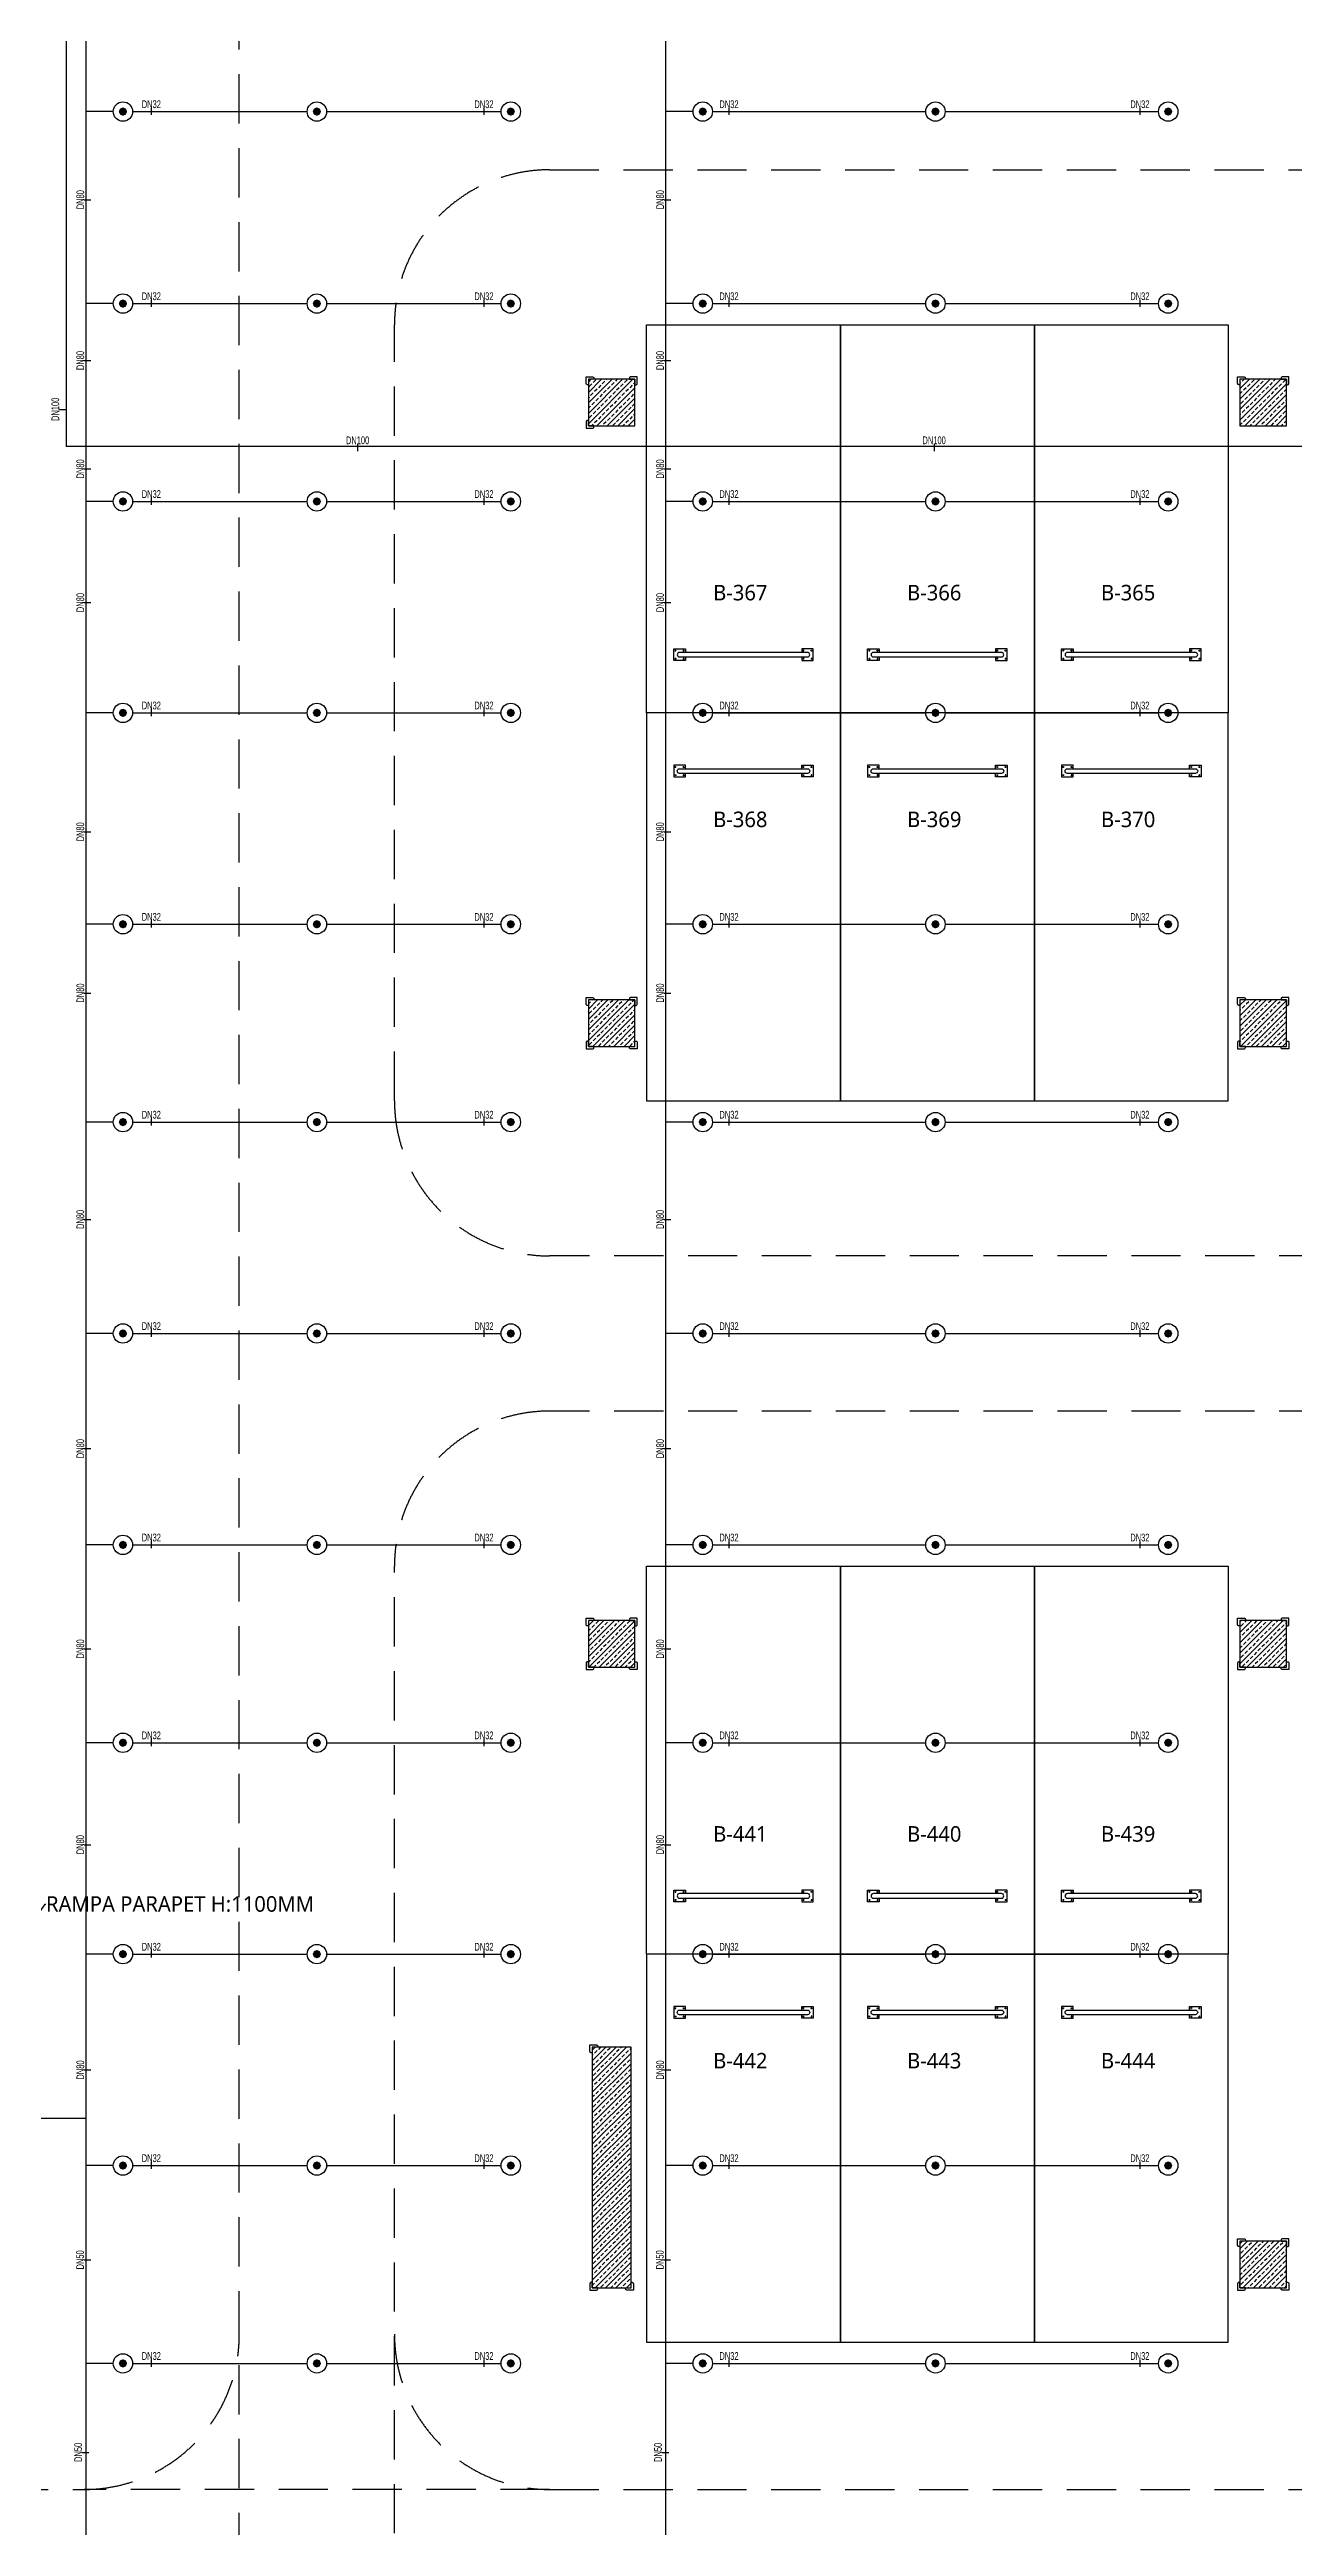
# Model space of a CAD drawing. Header units: millimetres. Extents: x -379292 to 1221486, y 92049 to 447512.
# Drawn here: x 294081 to 310118, y 173242 to 205169 of the extents above; entities that cross this region are included whole.
import ezdxf
from ezdxf import colors
from ezdxf.entities.mleader import LeaderData, LeaderLine
from ezdxf.enums import TextEntityAlignment as Align
from ezdxf.math import Vec2, Vec3

# ---------------------------------------------------------------- set-up
doc = ezdxf.new("R2010")
doc.units = ezdxf.units.MM
doc.linetypes.add('HIDDEN', pattern=[9.525, 6.35, -3.175])
for name, color, linetype in [('-M-YNGN-BORUID', 7, 'Continuous'), ('-M-YNGN-BORUUZUN', 7, 'Continuous'), ('-M-YNGN-BORUYUK', 7, 'Continuous'), ('-M-YNGN-SPR-YUK', 7, 'Continuous'), ('-M-YNGN-ZON3-CAP-', 7, 'Continuous'), ('-M-YNGN-ZON3-SPR-', 7, 'Continuous'), ('05_HATCH CONCRETE', 141, 'Continuous'), ('05_SYMBOL', 2, 'Continuous'), ('05_TEXT 5', 7, 'Continuous'), ('202-A-Y-MahalAd', 141, 'Continuous')]:
    doc.layers.add(name, color=color, linetype=linetype)
doc.layers.add('-M-YNGN-SPR-CAPCIZGI', color=188, linetype='Continuous', plot=False)
doc.layers.add('-M-YNGN-ZON3', color=6, linetype='SP', lineweight=30)
doc.styles.add('CIZGI', font='tahoma.ttf', dxfattribs={"width": 0.8, "oblique": 20})
doc.styles.add('HCAD', font='HCAD.SHX', dxfattribs={"width": 0.8, "height": 0.2})
doc.styles.add('PIPESIZE', font='hcad.shx', dxfattribs={"width": 0.8})
doc.styles.add('SPR-NOT', font='romans.shx')
doc.styles.get("Standard").update_dxf_attribs({"font": 'segoeuil.ttf'})
doc.linetypes.add('SP', pattern='A,2,-0.1,["SP",CIZGI,S=0.14,R=0.2,X=0,Y=-0.07],-0.255', length=2.355)
pattern_1 = [(225, (905000, -3e-07), (67.351921, -67.351921), []), (225, (904932.65, -3e-07), (67.351921, -67.351921), [47.625, -23.8125])]

# ---------------------------------------------------------------- blocks, each defined once
blk = doc.blocks.new('202_Vida')
at = {"color": 0, "linetype": 'ByBlock', "ltscale": 0.2}
for points in [[(1, 0), (-1, 0)], [(0, 1), (0, -1)]]:
    blk.add_lwpolyline(points, dxfattribs=at)
at = {"color": 0, "linetype": 'ByBlock'}
for radius in [0.42, 0.23, 0.155]:
    blk.add_circle((0, 0), radius, dxfattribs=at)
blk = doc.blocks.new('202_Stoper')
at = {"color": 0, "linetype": 'ByBlock'}
for points in [[(-750, -30), (-750, -75), (-900, -75), (-900, 75), (-750, 75), (-750, 30)], [(750, -30), (750, -75), (900, -75), (900, 75), (750, 75), (750, 30)]]:
    blk.add_lwpolyline(points, dxfattribs=at)
blk.add_lwpolyline([(825, -30, 1), (825, 30), (-825, 30, 1), (-825, -30)], format="xyb", close=True, dxfattribs=at)
at = {"color": 0, "linetype": 'ByBlock', "yscale": 10, "zscale": 10, "rotation": 180}
for p, xscale in [((-877, 53), -10), ((-772, 53), 10), ((772, 53), -10), ((877, 53), 10)]:
    blk.add_blockref('202_Vida', p, dxfattribs=dict(at, xscale=xscale))
at = {"color": 0, "linetype": 'ByBlock', "yscale": 10, "zscale": 10}
for p, xscale in [((-877, -52), 10), ((-772, -52), -10), ((772, -52), 10), ((877, -52), -10)]:
    blk.add_blockref('202_Vida', p, dxfattribs=dict(at, xscale=xscale))
blk = doc.blocks.new('202_Mahalblok')
at = {"color": 0, "linetype": 'ByBlock', "flags": 128}
blk.add_lwpolyline([(0, 0), (0, 5000), (2500, 5000), (2500, 0)], close=True, dxfattribs=at)
at = {"color": 252}
blk.add_blockref('202_Stoper', (1250, 750), dxfattribs=at)
at = {"color": 0, "linetype": 'ByBlock', "ltscale": 25}
blk.add_attdef('MAHALNO', text='', height=200, dxfattribs=at).set_placement((1209, 1390), align=Align.BOTTOM_CENTER)
blk = doc.blocks.new('bariyer')
at = {"color": 8, "ltscale": 25}
blk.add_lwpolyline([(0, -70), (15, -70, 0.414214), (30, -55), (30, 30), (-55, 30, 0.414214), (-70, 15), (-70, 0), (0, 0)], format="xyb", close=True, dxfattribs=at)
blk = doc.blocks.new('SP-C-UP-12')
at = {"ltscale": 10}
blk.add_line((0, 0), (0, 0), dxfattribs=at)
at = {"color": 1, "linetype": 'Continuous'}
blk.add_circle((0, 0), 12.5, dxfattribs=at)
at = {"ltscale": 10}
for points in [[(-5.4, 0), (-3.8, 3.8), (-3.8, -3.8), (0, 5.4)], [(-3.8, -3.8), (0, 5.4), (0, -5.4), (3.8, 3.8)], [(0, -5.4), (3.8, 3.8), (3.8, -3.8), (5.4, 0)]]:
    blk.add_solid(points, dxfattribs=at)
at = {"layer": '-M-YNGN-SPR-YUK', "style": 'SPR-NOT', "width": 0.5, "flags": 9}
for tag, p in [('YUK', (0, 17.8)), ('CAP', (0, 14.4)), ('TIP', (0.2, 10.8))]:
    blk.add_attdef(tag, text='', height=2.5, dxfattribs=at).set_placement(p, align=Align.MIDDLE_CENTER)
blk = doc.blocks.new('SPRKL100')
at = {"layer": '-M-YNGN-SPR-CAPCIZGI'}
blk.add_line((0, 0.43), (0, -0.43), dxfattribs=at)
at = {"layer": '-M-YNGN-BORUID', "color": 0, "style": 'HCAD', "width": 0.8, "flags": 1}
blk.add_attdef('DIC', text='', height=0.4, dxfattribs=at).set_placement((0, -1.69), align=Align.CENTER)
at = {"layer": '-M-YNGN-BORUUZUN', "color": 0, "style": 'HCAD', "width": 0.7}
blk.add_attdef('BOY', text='', height=0.8, dxfattribs=at).set_placement((0, -1.08), align=Align.CENTER)
at = {"layer": '-M-YNGN-BORUYUK', "color": 6, "style": 'PIPESIZE', "width": 0.8}
blk.add_attdef('YUK', text='', height=0.5, dxfattribs=at).set_placement((0, 1.87), align=Align.CENTER)
at = {"color": 0, "style": 'PIPESIZE', "width": 0.7}
blk.add_attdef('CAP', text='', height=1, dxfattribs=at).set_placement((0, 0.45), align=Align.CENTER)
blk = doc.blocks.new('A$C69E75EAE')
at = {"layer": '-M-YNGN-ZON3', "ltscale": 500}
for p, q in [((414.1, -41.7), (414.1, -4799)), ((439.8, -7817.2), (439.8, -2469.7)), ((1187.3, -7817.2), (1187.3, -2469.7)), ((474.8, -4367.2), (439.8, -4367.2)), ((499.8, -4367.2), (724.8, -4367.2)), ((749.8, -4367.2), (974.8, -4367.2)), ((1222.3, -4367.2), (1187.3, -4367.2)), ((1247.3, -4367.2), (1522.3, -4367.2)), ((1547.3, -4367.2), (1822.3, -4367.2)), ((474.8, -4614.7), (439.8, -4614.7)), ((499.8, -4614.7), (724.8, -4614.7)), ((749.8, -4614.7), (974.8, -4614.7)), ((1222.3, -4614.7), (1187.3, -4614.7)), ((1247.3, -4614.7), (1522.3, -4614.7)), ((1547.3, -4614.7), (1822.3, -4614.7)), ((5389.8, -4799), (414.1, -4799)), ((474.8, -4869.7), (439.8, -4869.7)), ((499.8, -4869.7), (724.8, -4869.7)), ((749.8, -4869.7), (974.8, -4869.7)), ((1222.3, -4869.7), (1187.3, -4869.7)), ((1247.3, -4869.7), (1522.3, -4869.7)), ((1547.3, -4869.7), (1822.3, -4869.7)), ((474.8, -5142.2), (439.8, -5142.2)), ((499.8, -5142.2), (724.8, -5142.2)), ((749.8, -5142.2), (974.8, -5142.2)), ((1222.3, -5142.2), (1187.3, -5142.2)), ((1247.3, -5142.2), (1522.3, -5142.2)), ((1547.3, -5142.2), (1822.3, -5142.2)), ((474.8, -5414.7), (439.8, -5414.7)), ((499.8, -5414.7), (724.8, -5414.7)), ((749.8, -5414.7), (974.8, -5414.7)), ((1222.3, -5414.7), (1187.3, -5414.7)), ((1247.3, -5414.7), (1522.3, -5414.7)), ((1547.3, -5414.7), (1822.3, -5414.7)), ((474.8, -5669.7), (439.8, -5669.7)), ((499.8, -5669.7), (724.8, -5669.7)), ((749.8, -5669.7), (974.8, -5669.7)), ((1222.3, -5669.7), (1187.3, -5669.7)), ((1247.3, -5669.7), (1522.3, -5669.7)), ((1547.3, -5669.7), (1822.3, -5669.7)), ((474.8, -5942.2), (439.8, -5942.2)), ((499.8, -5942.2), (724.8, -5942.2)), ((749.8, -5942.2), (974.8, -5942.2)), ((1222.3, -5942.2), (1187.3, -5942.2)), ((1247.3, -5942.2), (1522.3, -5942.2)), ((1547.3, -5942.2), (1822.3, -5942.2)), ((474.8, -6214.7), (439.8, -6214.7)), ((499.8, -6214.7), (724.8, -6214.7)), ((749.8, -6214.7), (974.8, -6214.7)), ((1222.3, -6214.7), (1187.3, -6214.7)), ((1247.3, -6214.7), (1522.3, -6214.7)), ((1547.3, -6214.7), (1822.3, -6214.7)), ((474.8, -6469.7), (439.8, -6469.7)), ((499.8, -6469.7), (724.8, -6469.7)), ((749.8, -6469.7), (974.8, -6469.7)), ((1222.3, -6469.7), (1187.3, -6469.7)), ((1247.3, -6469.7), (1522.3, -6469.7)), ((1547.3, -6469.7), (1822.3, -6469.7)), ((474.8, -6742.2), (439.8, -6742.2)), ((499.8, -6742.2), (724.8, -6742.2)), ((749.8, -6742.2), (974.8, -6742.2)), ((1222.3, -6742.2), (1187.3, -6742.2)), ((1247.3, -6742.2), (1522.3, -6742.2)), ((1547.3, -6742.2), (1822.3, -6742.2)), ((274.7, -6953.8), (439.8, -6953.8)), ((474.8, -7014.7), (439.8, -7014.7)), ((499.8, -7014.7), (724.8, -7014.7)), ((749.8, -7014.7), (974.8, -7014.7)), ((1222.3, -7014.7), (1187.3, -7014.7)), ((1247.3, -7014.7), (1522.3, -7014.7)), ((1547.3, -7014.7), (1822.3, -7014.7)), ((474.8, -7269.7), (439.8, -7269.7)), ((499.8, -7269.7), (724.8, -7269.7)), ((749.8, -7269.7), (974.8, -7269.7)), ((1222.3, -7269.7), (1187.3, -7269.7)), ((1247.3, -7269.7), (1522.3, -7269.7)), ((1547.3, -7269.7), (1822.3, -7269.7))]:
    blk.add_line(p, q, dxfattribs=at)
at = {"layer": '-M-YNGN-ZON3-CAP-'}
ref = blk.add_blockref('SPRKL100', (523.9, -4367.2), dxfattribs=dict(at, xscale=10, yscale=10, zscale=10, rotation=359.9999997800978))
ref.add_attrib('CAP', 'DN32', dxfattribs={"layer": '0', "color": 0, "height": 10, "rotation": 360, "style": 'PIPESIZE', "width": 0.7}).set_placement((523.9, -4362.7), align=Align.CENTER)
ref = blk.add_blockref('SPRKL100', (952.7, -4367.2), dxfattribs=dict(at, xscale=10, yscale=10, zscale=10, rotation=359.9999997800978))
ref.add_attrib('CAP', 'DN32', dxfattribs={"layer": '0', "color": 0, "height": 10, "rotation": 360, "style": 'PIPESIZE', "width": 0.7}).set_placement((952.7, -4362.7), align=Align.CENTER)
ref = blk.add_blockref('SPRKL100', (1268.6, -4367.2), dxfattribs=dict(at, xscale=10, yscale=10, zscale=10, rotation=359.9999997800978))
ref.add_attrib('CAP', 'DN32', dxfattribs={"layer": '0', "color": 0, "height": 10, "rotation": 360, "style": 'PIPESIZE', "width": 0.7}).set_placement((1268.6, -4362.7), align=Align.CENTER)
ref = blk.add_blockref('SPRKL100', (1798.3, -4367.2), dxfattribs=dict(at, xscale=10, yscale=10, zscale=10, rotation=359.9999997800978))
ref.add_attrib('CAP', 'DN32', dxfattribs={"layer": '0', "color": 0, "height": 10, "rotation": 360, "style": 'PIPESIZE', "width": 0.7}).set_placement((1798.3, -4362.7), align=Align.CENTER)
ref = blk.add_blockref('SPRKL100', (441.8, -4480.8), dxfattribs=dict(at, xscale=10.00000000000001, yscale=10.00000000000001, zscale=10.00000000000001, rotation=90))
ref.add_attrib('CAP', 'DN80', dxfattribs={"layer": '0', "color": 0, "height": 10, "rotation": 90, "style": 'PIPESIZE', "width": 0.7}).set_placement((437.3, -4480.8), align=Align.CENTER)
ref = blk.add_blockref('SPRKL100', (1189.3, -4480.8), dxfattribs=dict(at, xscale=10.00000000000001, yscale=10.00000000000001, zscale=10.00000000000001, rotation=90))
ref.add_attrib('CAP', 'DN80', dxfattribs={"layer": '0', "color": 0, "height": 10, "rotation": 90, "style": 'PIPESIZE', "width": 0.7}).set_placement((1184.8, -4480.8), align=Align.CENTER)
ref = blk.add_blockref('SPRKL100', (523.9, -4614.7), dxfattribs=dict(at, xscale=10, yscale=10, zscale=10, rotation=359.9999997800978))
ref.add_attrib('CAP', 'DN32', dxfattribs={"layer": '0', "color": 0, "height": 10, "rotation": 360, "style": 'PIPESIZE', "width": 0.7}).set_placement((523.9, -4610.2), align=Align.CENTER)
ref = blk.add_blockref('SPRKL100', (952.7, -4614.7), dxfattribs=dict(at, xscale=10, yscale=10, zscale=10, rotation=359.9999997800978))
ref.add_attrib('CAP', 'DN32', dxfattribs={"layer": '0', "color": 0, "height": 10, "rotation": 360, "style": 'PIPESIZE', "width": 0.7}).set_placement((952.7, -4610.2), align=Align.CENTER)
ref = blk.add_blockref('SPRKL100', (1268.6, -4614.7), dxfattribs=dict(at, xscale=10, yscale=10, zscale=10, rotation=359.9999997800978))
ref.add_attrib('CAP', 'DN32', dxfattribs={"layer": '0', "color": 0, "height": 10, "rotation": 360, "style": 'PIPESIZE', "width": 0.7}).set_placement((1268.6, -4610.2), align=Align.CENTER)
ref = blk.add_blockref('SPRKL100', (1798.3, -4614.7), dxfattribs=dict(at, xscale=10, yscale=10, zscale=10, rotation=359.9999997800978))
ref.add_attrib('CAP', 'DN32', dxfattribs={"layer": '0', "color": 0, "height": 10, "rotation": 360, "style": 'PIPESIZE', "width": 0.7}).set_placement((1798.3, -4610.2), align=Align.CENTER)
ref = blk.add_blockref('SPRKL100', (441.8, -4688.1), dxfattribs=dict(at, xscale=10.00000000000001, yscale=10.00000000000001, zscale=10.00000000000001, rotation=90))
ref.add_attrib('CAP', 'DN80', dxfattribs={"layer": '0', "color": 0, "height": 10, "rotation": 90, "style": 'PIPESIZE', "width": 0.7}).set_placement((437.3, -4688.1), align=Align.CENTER)
ref = blk.add_blockref('SPRKL100', (1189.3, -4688.1), dxfattribs=dict(at, xscale=10.00000000000001, yscale=10.00000000000001, zscale=10.00000000000001, rotation=90))
ref.add_attrib('CAP', 'DN80', dxfattribs={"layer": '0', "color": 0, "height": 10, "rotation": 90, "style": 'PIPESIZE', "width": 0.7}).set_placement((1184.8, -4688.1), align=Align.CENTER)
ref = blk.add_blockref('SPRKL100', (409.6, -4751), dxfattribs=dict(at, xscale=10.00000000000001, yscale=10.00000000000001, zscale=10.00000000000001, rotation=90))
ref.add_attrib('CAP', 'DN100', dxfattribs={"layer": '0', "color": 0, "height": 10, "rotation": 90, "style": 'PIPESIZE', "width": 0.7}).set_placement((405.1, -4751), align=Align.CENTER)
ref = blk.add_blockref('SPRKL100', (789.8, -4800.4), dxfattribs=dict(at, xscale=10, yscale=10, zscale=10))
ref.add_attrib('CAP', 'DN100', dxfattribs={"layer": '0', "color": 0, "height": 10, "style": 'PIPESIZE', "width": 0.7}).set_placement((789.8, -4795.9), align=Align.CENTER)
ref = blk.add_blockref('SPRKL100', (1533.1, -4800.4), dxfattribs=dict(at, xscale=10, yscale=10, zscale=10))
ref.add_attrib('CAP', 'DN100', dxfattribs={"layer": '0', "color": 0, "height": 10, "style": 'PIPESIZE', "width": 0.7}).set_placement((1533.1, -4795.9), align=Align.CENTER)
ref = blk.add_blockref('SPRKL100', (441.8, -4827.8), dxfattribs=dict(at, xscale=10.00000000000001, yscale=10.00000000000001, zscale=10.00000000000001, rotation=90))
ref.add_attrib('CAP', 'DN80', dxfattribs={"layer": '0', "color": 0, "height": 10, "rotation": 90, "style": 'PIPESIZE', "width": 0.7}).set_placement((437.3, -4827.8), align=Align.CENTER)
ref = blk.add_blockref('SPRKL100', (1189.3, -4827.8), dxfattribs=dict(at, xscale=10.00000000000001, yscale=10.00000000000001, zscale=10.00000000000001, rotation=90))
ref.add_attrib('CAP', 'DN80', dxfattribs={"layer": '0', "color": 0, "height": 10, "rotation": 90, "style": 'PIPESIZE', "width": 0.7}).set_placement((1184.8, -4827.8), align=Align.CENTER)
ref = blk.add_blockref('SPRKL100', (523.9, -4869.7), dxfattribs=dict(at, xscale=10, yscale=10, zscale=10, rotation=359.9999997800978))
ref.add_attrib('CAP', 'DN32', dxfattribs={"layer": '0', "color": 0, "height": 10, "rotation": 360, "style": 'PIPESIZE', "width": 0.7}).set_placement((523.9, -4865.2), align=Align.CENTER)
ref = blk.add_blockref('SPRKL100', (952.7, -4869.7), dxfattribs=dict(at, xscale=10, yscale=10, zscale=10, rotation=359.9999997800978))
ref.add_attrib('CAP', 'DN32', dxfattribs={"layer": '0', "color": 0, "height": 10, "rotation": 360, "style": 'PIPESIZE', "width": 0.7}).set_placement((952.7, -4865.2), align=Align.CENTER)
ref = blk.add_blockref('SPRKL100', (1268.6, -4869.7), dxfattribs=dict(at, xscale=10, yscale=10, zscale=10, rotation=359.9999997800978))
ref.add_attrib('CAP', 'DN32', dxfattribs={"layer": '0', "color": 0, "height": 10, "rotation": 360, "style": 'PIPESIZE', "width": 0.7}).set_placement((1268.6, -4865.2), align=Align.CENTER)
ref = blk.add_blockref('SPRKL100', (1798.3, -4869.7), dxfattribs=dict(at, xscale=10, yscale=10, zscale=10, rotation=359.9999997800978))
ref.add_attrib('CAP', 'DN32', dxfattribs={"layer": '0', "color": 0, "height": 10, "rotation": 360, "style": 'PIPESIZE', "width": 0.7}).set_placement((1798.3, -4865.2), align=Align.CENTER)
ref = blk.add_blockref('SPRKL100', (441.8, -5000.1), dxfattribs=dict(at, xscale=10.00000000000001, yscale=10.00000000000001, zscale=10.00000000000001, rotation=90))
ref.add_attrib('CAP', 'DN80', dxfattribs={"layer": '0', "color": 0, "height": 10, "rotation": 90, "style": 'PIPESIZE', "width": 0.7}).set_placement((437.3, -5000.1), align=Align.CENTER)
ref = blk.add_blockref('SPRKL100', (1189.3, -5000.1), dxfattribs=dict(at, xscale=10.00000000000001, yscale=10.00000000000001, zscale=10.00000000000001, rotation=90))
ref.add_attrib('CAP', 'DN80', dxfattribs={"layer": '0', "color": 0, "height": 10, "rotation": 90, "style": 'PIPESIZE', "width": 0.7}).set_placement((1184.8, -5000.1), align=Align.CENTER)
ref = blk.add_blockref('SPRKL100', (523.9, -5142.2), dxfattribs=dict(at, xscale=10, yscale=10, zscale=10, rotation=359.9999997800978))
ref.add_attrib('CAP', 'DN32', dxfattribs={"layer": '0', "color": 0, "height": 10, "rotation": 360, "style": 'PIPESIZE', "width": 0.7}).set_placement((523.9, -5137.7), align=Align.CENTER)
ref = blk.add_blockref('SPRKL100', (952.7, -5142.2), dxfattribs=dict(at, xscale=10, yscale=10, zscale=10, rotation=359.9999997800978))
ref.add_attrib('CAP', 'DN32', dxfattribs={"layer": '0', "color": 0, "height": 10, "rotation": 360, "style": 'PIPESIZE', "width": 0.7}).set_placement((952.7, -5137.7), align=Align.CENTER)
ref = blk.add_blockref('SPRKL100', (1268.6, -5142.2), dxfattribs=dict(at, xscale=10, yscale=10, zscale=10, rotation=359.9999997800978))
ref.add_attrib('CAP', 'DN32', dxfattribs={"layer": '0', "color": 0, "height": 10, "rotation": 360, "style": 'PIPESIZE', "width": 0.7}).set_placement((1268.6, -5137.7), align=Align.CENTER)
ref = blk.add_blockref('SPRKL100', (1798.3, -5142.2), dxfattribs=dict(at, xscale=10, yscale=10, zscale=10, rotation=359.9999997800978))
ref.add_attrib('CAP', 'DN32', dxfattribs={"layer": '0', "color": 0, "height": 10, "rotation": 360, "style": 'PIPESIZE', "width": 0.7}).set_placement((1798.3, -5137.7), align=Align.CENTER)
ref = blk.add_blockref('SPRKL100', (441.8, -5295.6), dxfattribs=dict(at, xscale=10.00000000000001, yscale=10.00000000000001, zscale=10.00000000000001, rotation=90))
ref.add_attrib('CAP', 'DN80', dxfattribs={"layer": '0', "color": 0, "height": 10, "rotation": 90, "style": 'PIPESIZE', "width": 0.7}).set_placement((437.3, -5295.6), align=Align.CENTER)
ref = blk.add_blockref('SPRKL100', (1189.3, -5295.6), dxfattribs=dict(at, xscale=10.00000000000001, yscale=10.00000000000001, zscale=10.00000000000001, rotation=90))
ref.add_attrib('CAP', 'DN80', dxfattribs={"layer": '0', "color": 0, "height": 10, "rotation": 90, "style": 'PIPESIZE', "width": 0.7}).set_placement((1184.8, -5295.6), align=Align.CENTER)
ref = blk.add_blockref('SPRKL100', (523.9, -5414.7), dxfattribs=dict(at, xscale=10, yscale=10, zscale=10, rotation=359.9999997800978))
ref.add_attrib('CAP', 'DN32', dxfattribs={"layer": '0', "color": 0, "height": 10, "rotation": 360, "style": 'PIPESIZE', "width": 0.7}).set_placement((523.9, -5410.2), align=Align.CENTER)
ref = blk.add_blockref('SPRKL100', (952.7, -5414.7), dxfattribs=dict(at, xscale=10, yscale=10, zscale=10, rotation=359.9999997800978))
ref.add_attrib('CAP', 'DN32', dxfattribs={"layer": '0', "color": 0, "height": 10, "rotation": 360, "style": 'PIPESIZE', "width": 0.7}).set_placement((952.7, -5410.2), align=Align.CENTER)
ref = blk.add_blockref('SPRKL100', (1268.6, -5414.7), dxfattribs=dict(at, xscale=10, yscale=10, zscale=10, rotation=359.9999997800978))
ref.add_attrib('CAP', 'DN32', dxfattribs={"layer": '0', "color": 0, "height": 10, "rotation": 360, "style": 'PIPESIZE', "width": 0.7}).set_placement((1268.6, -5410.2), align=Align.CENTER)
ref = blk.add_blockref('SPRKL100', (1798.3, -5414.7), dxfattribs=dict(at, xscale=10, yscale=10, zscale=10, rotation=359.9999997800978))
ref.add_attrib('CAP', 'DN32', dxfattribs={"layer": '0', "color": 0, "height": 10, "rotation": 360, "style": 'PIPESIZE', "width": 0.7}).set_placement((1798.3, -5410.2), align=Align.CENTER)
ref = blk.add_blockref('SPRKL100', (441.8, -5503.4), dxfattribs=dict(at, xscale=10.00000000000001, yscale=10.00000000000001, zscale=10.00000000000001, rotation=90))
ref.add_attrib('CAP', 'DN80', dxfattribs={"layer": '0', "color": 0, "height": 10, "rotation": 90, "style": 'PIPESIZE', "width": 0.7}).set_placement((437.3, -5503.4), align=Align.CENTER)
ref = blk.add_blockref('SPRKL100', (1189.3, -5503.4), dxfattribs=dict(at, xscale=10.00000000000001, yscale=10.00000000000001, zscale=10.00000000000001, rotation=90))
ref.add_attrib('CAP', 'DN80', dxfattribs={"layer": '0', "color": 0, "height": 10, "rotation": 90, "style": 'PIPESIZE', "width": 0.7}).set_placement((1184.8, -5503.4), align=Align.CENTER)
ref = blk.add_blockref('SPRKL100', (523.9, -5669.7), dxfattribs=dict(at, xscale=10, yscale=10, zscale=10, rotation=359.9999997800978))
ref.add_attrib('CAP', 'DN32', dxfattribs={"layer": '0', "color": 0, "height": 10, "rotation": 360, "style": 'PIPESIZE', "width": 0.7}).set_placement((523.9, -5665.2), align=Align.CENTER)
ref = blk.add_blockref('SPRKL100', (952.7, -5669.7), dxfattribs=dict(at, xscale=10, yscale=10, zscale=10, rotation=359.9999997800978))
ref.add_attrib('CAP', 'DN32', dxfattribs={"layer": '0', "color": 0, "height": 10, "rotation": 360, "style": 'PIPESIZE', "width": 0.7}).set_placement((952.7, -5665.2), align=Align.CENTER)
ref = blk.add_blockref('SPRKL100', (1268.6, -5669.7), dxfattribs=dict(at, xscale=10, yscale=10, zscale=10, rotation=359.9999997800978))
ref.add_attrib('CAP', 'DN32', dxfattribs={"layer": '0', "color": 0, "height": 10, "rotation": 360, "style": 'PIPESIZE', "width": 0.7}).set_placement((1268.6, -5665.2), align=Align.CENTER)
ref = blk.add_blockref('SPRKL100', (1798.3, -5669.7), dxfattribs=dict(at, xscale=10, yscale=10, zscale=10, rotation=359.9999997800978))
ref.add_attrib('CAP', 'DN32', dxfattribs={"layer": '0', "color": 0, "height": 10, "rotation": 360, "style": 'PIPESIZE', "width": 0.7}).set_placement((1798.3, -5665.2), align=Align.CENTER)
ref = blk.add_blockref('SPRKL100', (441.8, -5795.2), dxfattribs=dict(at, xscale=10.00000000000001, yscale=10.00000000000001, zscale=10.00000000000001, rotation=90))
ref.add_attrib('CAP', 'DN80', dxfattribs={"layer": '0', "color": 0, "height": 10, "rotation": 90, "style": 'PIPESIZE', "width": 0.7}).set_placement((437.3, -5795.2), align=Align.CENTER)
ref = blk.add_blockref('SPRKL100', (1189.3, -5795.2), dxfattribs=dict(at, xscale=10.00000000000001, yscale=10.00000000000001, zscale=10.00000000000001, rotation=90))
ref.add_attrib('CAP', 'DN80', dxfattribs={"layer": '0', "color": 0, "height": 10, "rotation": 90, "style": 'PIPESIZE', "width": 0.7}).set_placement((1184.8, -5795.2), align=Align.CENTER)
ref = blk.add_blockref('SPRKL100', (523.9, -5942.2), dxfattribs=dict(at, xscale=10, yscale=10, zscale=10, rotation=359.9999997800978))
ref.add_attrib('CAP', 'DN32', dxfattribs={"layer": '0', "color": 0, "height": 10, "rotation": 360, "style": 'PIPESIZE', "width": 0.7}).set_placement((523.9, -5937.7), align=Align.CENTER)
ref = blk.add_blockref('SPRKL100', (952.7, -5942.2), dxfattribs=dict(at, xscale=10, yscale=10, zscale=10, rotation=359.9999997800978))
ref.add_attrib('CAP', 'DN32', dxfattribs={"layer": '0', "color": 0, "height": 10, "rotation": 360, "style": 'PIPESIZE', "width": 0.7}).set_placement((952.7, -5937.7), align=Align.CENTER)
ref = blk.add_blockref('SPRKL100', (1268.6, -5942.2), dxfattribs=dict(at, xscale=10, yscale=10, zscale=10, rotation=359.9999997800978))
ref.add_attrib('CAP', 'DN32', dxfattribs={"layer": '0', "color": 0, "height": 10, "rotation": 360, "style": 'PIPESIZE', "width": 0.7}).set_placement((1268.6, -5937.7), align=Align.CENTER)
ref = blk.add_blockref('SPRKL100', (1798.3, -5942.2), dxfattribs=dict(at, xscale=10, yscale=10, zscale=10, rotation=359.9999997800978))
ref.add_attrib('CAP', 'DN32', dxfattribs={"layer": '0', "color": 0, "height": 10, "rotation": 360, "style": 'PIPESIZE', "width": 0.7}).set_placement((1798.3, -5937.7), align=Align.CENTER)
ref = blk.add_blockref('SPRKL100', (441.8, -6090.6), dxfattribs=dict(at, xscale=10.00000000000001, yscale=10.00000000000001, zscale=10.00000000000001, rotation=90))
ref.add_attrib('CAP', 'DN80', dxfattribs={"layer": '0', "color": 0, "height": 10, "rotation": 90, "style": 'PIPESIZE', "width": 0.7}).set_placement((437.3, -6090.6), align=Align.CENTER)
ref = blk.add_blockref('SPRKL100', (1189.3, -6090.6), dxfattribs=dict(at, xscale=10.00000000000001, yscale=10.00000000000001, zscale=10.00000000000001, rotation=90))
ref.add_attrib('CAP', 'DN80', dxfattribs={"layer": '0', "color": 0, "height": 10, "rotation": 90, "style": 'PIPESIZE', "width": 0.7}).set_placement((1184.8, -6090.6), align=Align.CENTER)
ref = blk.add_blockref('SPRKL100', (523.9, -6214.7), dxfattribs=dict(at, xscale=10, yscale=10, zscale=10, rotation=359.9999997800978))
ref.add_attrib('CAP', 'DN32', dxfattribs={"layer": '0', "color": 0, "height": 10, "rotation": 360, "style": 'PIPESIZE', "width": 0.7}).set_placement((523.9, -6210.2), align=Align.CENTER)
ref = blk.add_blockref('SPRKL100', (952.7, -6214.7), dxfattribs=dict(at, xscale=10, yscale=10, zscale=10, rotation=359.9999997800978))
ref.add_attrib('CAP', 'DN32', dxfattribs={"layer": '0', "color": 0, "height": 10, "rotation": 360, "style": 'PIPESIZE', "width": 0.7}).set_placement((952.7, -6210.2), align=Align.CENTER)
ref = blk.add_blockref('SPRKL100', (1268.6, -6214.7), dxfattribs=dict(at, xscale=10, yscale=10, zscale=10, rotation=359.9999997800978))
ref.add_attrib('CAP', 'DN32', dxfattribs={"layer": '0', "color": 0, "height": 10, "rotation": 360, "style": 'PIPESIZE', "width": 0.7}).set_placement((1268.6, -6210.2), align=Align.CENTER)
ref = blk.add_blockref('SPRKL100', (1798.3, -6214.7), dxfattribs=dict(at, xscale=10, yscale=10, zscale=10, rotation=359.9999997800978))
ref.add_attrib('CAP', 'DN32', dxfattribs={"layer": '0', "color": 0, "height": 10, "rotation": 360, "style": 'PIPESIZE', "width": 0.7}).set_placement((1798.3, -6210.2), align=Align.CENTER)
ref = blk.add_blockref('SPRKL100', (441.8, -6348.8), dxfattribs=dict(at, xscale=10.00000000000001, yscale=10.00000000000001, zscale=10.00000000000001, rotation=90))
ref.add_attrib('CAP', 'DN80', dxfattribs={"layer": '0', "color": 0, "height": 10, "rotation": 90, "style": 'PIPESIZE', "width": 0.7}).set_placement((437.3, -6348.8), align=Align.CENTER)
ref = blk.add_blockref('SPRKL100', (1189.3, -6348.8), dxfattribs=dict(at, xscale=10.00000000000001, yscale=10.00000000000001, zscale=10.00000000000001, rotation=90))
ref.add_attrib('CAP', 'DN80', dxfattribs={"layer": '0', "color": 0, "height": 10, "rotation": 90, "style": 'PIPESIZE', "width": 0.7}).set_placement((1184.8, -6348.8), align=Align.CENTER)
ref = blk.add_blockref('SPRKL100', (523.9, -6469.7), dxfattribs=dict(at, xscale=10, yscale=10, zscale=10, rotation=359.9999997800978))
ref.add_attrib('CAP', 'DN32', dxfattribs={"layer": '0', "color": 0, "height": 10, "rotation": 360, "style": 'PIPESIZE', "width": 0.7}).set_placement((523.9, -6465.2), align=Align.CENTER)
ref = blk.add_blockref('SPRKL100', (952.7, -6469.7), dxfattribs=dict(at, xscale=10, yscale=10, zscale=10, rotation=359.9999997800978))
ref.add_attrib('CAP', 'DN32', dxfattribs={"layer": '0', "color": 0, "height": 10, "rotation": 360, "style": 'PIPESIZE', "width": 0.7}).set_placement((952.7, -6465.2), align=Align.CENTER)
ref = blk.add_blockref('SPRKL100', (1268.6, -6469.7), dxfattribs=dict(at, xscale=10, yscale=10, zscale=10, rotation=359.9999997800978))
ref.add_attrib('CAP', 'DN32', dxfattribs={"layer": '0', "color": 0, "height": 10, "rotation": 360, "style": 'PIPESIZE', "width": 0.7}).set_placement((1268.6, -6465.2), align=Align.CENTER)
ref = blk.add_blockref('SPRKL100', (1798.3, -6469.7), dxfattribs=dict(at, xscale=10, yscale=10, zscale=10, rotation=359.9999997800978))
ref.add_attrib('CAP', 'DN32', dxfattribs={"layer": '0', "color": 0, "height": 10, "rotation": 360, "style": 'PIPESIZE', "width": 0.7}).set_placement((1798.3, -6465.2), align=Align.CENTER)
ref = blk.add_blockref('SPRKL100', (441.8, -6601.1), dxfattribs=dict(at, xscale=10.00000000000001, yscale=10.00000000000001, zscale=10.00000000000001, rotation=90))
ref.add_attrib('CAP', 'DN80', dxfattribs={"layer": '0', "color": 0, "height": 10, "rotation": 90, "style": 'PIPESIZE', "width": 0.7}).set_placement((437.3, -6601.1), align=Align.CENTER)
ref = blk.add_blockref('SPRKL100', (1189.3, -6601.1), dxfattribs=dict(at, xscale=10.00000000000001, yscale=10.00000000000001, zscale=10.00000000000001, rotation=90))
ref.add_attrib('CAP', 'DN80', dxfattribs={"layer": '0', "color": 0, "height": 10, "rotation": 90, "style": 'PIPESIZE', "width": 0.7}).set_placement((1184.8, -6601.1), align=Align.CENTER)
ref = blk.add_blockref('SPRKL100', (523.9, -6742.2), dxfattribs=dict(at, xscale=10, yscale=10, zscale=10, rotation=359.9999997800978))
ref.add_attrib('CAP', 'DN32', dxfattribs={"layer": '0', "color": 0, "height": 10, "rotation": 360, "style": 'PIPESIZE', "width": 0.7}).set_placement((523.9, -6737.7), align=Align.CENTER)
ref = blk.add_blockref('SPRKL100', (952.7, -6742.2), dxfattribs=dict(at, xscale=10, yscale=10, zscale=10, rotation=359.9999997800978))
ref.add_attrib('CAP', 'DN32', dxfattribs={"layer": '0', "color": 0, "height": 10, "rotation": 360, "style": 'PIPESIZE', "width": 0.7}).set_placement((952.7, -6737.7), align=Align.CENTER)
ref = blk.add_blockref('SPRKL100', (1268.6, -6742.2), dxfattribs=dict(at, xscale=10, yscale=10, zscale=10, rotation=359.9999997800978))
ref.add_attrib('CAP', 'DN32', dxfattribs={"layer": '0', "color": 0, "height": 10, "rotation": 360, "style": 'PIPESIZE', "width": 0.7}).set_placement((1268.6, -6737.7), align=Align.CENTER)
ref = blk.add_blockref('SPRKL100', (1798.3, -6742.2), dxfattribs=dict(at, xscale=10, yscale=10, zscale=10, rotation=359.9999997800978))
ref.add_attrib('CAP', 'DN32', dxfattribs={"layer": '0', "color": 0, "height": 10, "rotation": 360, "style": 'PIPESIZE', "width": 0.7}).set_placement((1798.3, -6737.7), align=Align.CENTER)
ref = blk.add_blockref('SPRKL100', (441.8, -6891.5), dxfattribs=dict(at, xscale=10.00000000000001, yscale=10.00000000000001, zscale=10.00000000000001, rotation=90))
ref.add_attrib('CAP', 'DN80', dxfattribs={"layer": '0', "color": 0, "height": 10, "rotation": 90, "style": 'PIPESIZE', "width": 0.7}).set_placement((437.3, -6891.5), align=Align.CENTER)
ref = blk.add_blockref('SPRKL100', (1189.3, -6891.5), dxfattribs=dict(at, xscale=10.00000000000001, yscale=10.00000000000001, zscale=10.00000000000001, rotation=90))
ref.add_attrib('CAP', 'DN80', dxfattribs={"layer": '0', "color": 0, "height": 10, "rotation": 90, "style": 'PIPESIZE', "width": 0.7}).set_placement((1184.8, -6891.5), align=Align.CENTER)
ref = blk.add_blockref('SPRKL100', (523.9, -7014.7), dxfattribs=dict(at, xscale=10, yscale=10, zscale=10, rotation=359.9999997800978))
ref.add_attrib('CAP', 'DN32', dxfattribs={"layer": '0', "color": 0, "height": 10, "rotation": 360, "style": 'PIPESIZE', "width": 0.7}).set_placement((523.9, -7010.2), align=Align.CENTER)
ref = blk.add_blockref('SPRKL100', (952.7, -7014.7), dxfattribs=dict(at, xscale=10, yscale=10, zscale=10, rotation=359.9999997800978))
ref.add_attrib('CAP', 'DN32', dxfattribs={"layer": '0', "color": 0, "height": 10, "rotation": 360, "style": 'PIPESIZE', "width": 0.7}).set_placement((952.7, -7010.2), align=Align.CENTER)
ref = blk.add_blockref('SPRKL100', (1268.6, -7014.7), dxfattribs=dict(at, xscale=10, yscale=10, zscale=10, rotation=359.9999997800978))
ref.add_attrib('CAP', 'DN32', dxfattribs={"layer": '0', "color": 0, "height": 10, "rotation": 360, "style": 'PIPESIZE', "width": 0.7}).set_placement((1268.6, -7010.2), align=Align.CENTER)
ref = blk.add_blockref('SPRKL100', (1798.3, -7014.7), dxfattribs=dict(at, xscale=10, yscale=10, zscale=10, rotation=359.9999997800978))
ref.add_attrib('CAP', 'DN32', dxfattribs={"layer": '0', "color": 0, "height": 10, "rotation": 360, "style": 'PIPESIZE', "width": 0.7}).set_placement((1798.3, -7010.2), align=Align.CENTER)
ref = blk.add_blockref('SPRKL100', (441.5, -7136.3), dxfattribs=dict(at, xscale=10.00000000000001, yscale=10.00000000000001, zscale=10.00000000000001, rotation=90))
ref.add_attrib('CAP', 'DN50', dxfattribs={"layer": '0', "color": 0, "height": 10, "rotation": 90, "style": 'PIPESIZE', "width": 0.7}).set_placement((437, -7136.3), align=Align.CENTER)
ref = blk.add_blockref('SPRKL100', (1189, -7136.3), dxfattribs=dict(at, xscale=10.00000000000001, yscale=10.00000000000001, zscale=10.00000000000001, rotation=90))
ref.add_attrib('CAP', 'DN50', dxfattribs={"layer": '0', "color": 0, "height": 10, "rotation": 90, "style": 'PIPESIZE', "width": 0.7}).set_placement((1184.5, -7136.3), align=Align.CENTER)
ref = blk.add_blockref('SPRKL100', (523.9, -7269.7), dxfattribs=dict(at, xscale=10, yscale=10, zscale=10, rotation=359.9999997800978))
ref.add_attrib('CAP', 'DN32', dxfattribs={"layer": '0', "color": 0, "height": 10, "rotation": 360, "style": 'PIPESIZE', "width": 0.7}).set_placement((523.9, -7265.2), align=Align.CENTER)
ref = blk.add_blockref('SPRKL100', (952.7, -7269.7), dxfattribs=dict(at, xscale=10, yscale=10, zscale=10, rotation=359.9999997800978))
ref.add_attrib('CAP', 'DN32', dxfattribs={"layer": '0', "color": 0, "height": 10, "rotation": 360, "style": 'PIPESIZE', "width": 0.7}).set_placement((952.7, -7265.2), align=Align.CENTER)
ref = blk.add_blockref('SPRKL100', (1268.6, -7269.7), dxfattribs=dict(at, xscale=10, yscale=10, zscale=10, rotation=359.9999997800978))
ref.add_attrib('CAP', 'DN32', dxfattribs={"layer": '0', "color": 0, "height": 10, "rotation": 360, "style": 'PIPESIZE', "width": 0.7}).set_placement((1268.6, -7265.2), align=Align.CENTER)
ref = blk.add_blockref('SPRKL100', (1798.3, -7269.7), dxfattribs=dict(at, xscale=10, yscale=10, zscale=10, rotation=359.9999997800978))
ref.add_attrib('CAP', 'DN32', dxfattribs={"layer": '0', "color": 0, "height": 10, "rotation": 360, "style": 'PIPESIZE', "width": 0.7}).set_placement((1798.3, -7265.2), align=Align.CENTER)
ref = blk.add_blockref('SPRKL100', (439.1, -7384.4), dxfattribs=dict(at, xscale=10.00000000000001, yscale=10.00000000000001, zscale=10.00000000000001, rotation=90))
ref.add_attrib('CAP', 'DN50', dxfattribs={"layer": '0', "color": 0, "height": 10, "rotation": 90, "style": 'PIPESIZE', "width": 0.7}).set_placement((434.6, -7384.4), align=Align.CENTER)
ref = blk.add_blockref('SPRKL100', (1186.6, -7384.4), dxfattribs=dict(at, xscale=10.00000000000001, yscale=10.00000000000001, zscale=10.00000000000001, rotation=90))
ref.add_attrib('CAP', 'DN50', dxfattribs={"layer": '0', "color": 0, "height": 10, "rotation": 90, "style": 'PIPESIZE', "width": 0.7}).set_placement((1182.1, -7384.4), align=Align.CENTER)
at = {"layer": '-M-YNGN-ZON3-SPR-'}
for p in [(487.3, -4367.2), (737.3, -4367.2), (987.3, -4367.2), (1234.8, -4367.2), (1534.8, -4367.2), (1834.8, -4367.2), (487.3, -4614.7), (737.3, -4614.7), (987.3, -4614.7), (1234.8, -4614.7), (1534.8, -4614.7), (1834.8, -4614.7), (487.3, -4869.7), (737.3, -4869.7), (987.3, -4869.7), (1234.8, -4869.7), (1534.8, -4869.7), (1834.8, -4869.7), (487.3, -5142.2), (737.3, -5142.2), (987.3, -5142.2), (1234.8, -5142.2), (1534.8, -5142.2), (1834.8, -5142.2), (487.3, -5414.7), (737.3, -5414.7), (987.3, -5414.7), (1234.8, -5414.7), (1534.8, -5414.7), (1834.8, -5414.7), (487.3, -5669.7), (737.3, -5669.7), (987.3, -5669.7), (1234.8, -5669.7), (1534.8, -5669.7), (1834.8, -5669.7), (487.3, -5942.2), (737.3, -5942.2), (987.3, -5942.2), (1234.8, -5942.2), (1534.8, -5942.2), (1834.8, -5942.2), (487.3, -6214.7), (737.3, -6214.7), (987.3, -6214.7), (1234.8, -6214.7), (1534.8, -6214.7), (1834.8, -6214.7), (487.3, -6469.7), (737.3, -6469.7), (987.3, -6469.7), (1234.8, -6469.7), (1534.8, -6469.7), (1834.8, -6469.7), (487.3, -6742.2), (737.3, -6742.2), (987.3, -6742.2), (1234.8, -6742.2), (1534.8, -6742.2), (1834.8, -6742.2), (487.3, -7014.7), (737.3, -7014.7), (987.3, -7014.7), (1234.8, -7014.7), (1534.8, -7014.7), (1834.8, -7014.7), (487.3, -7269.7), (737.3, -7269.7), (987.3, -7269.7), (1234.8, -7269.7), (1534.8, -7269.7), (1834.8, -7269.7)]:
    blk.add_blockref('SP-C-UP-12', p, dxfattribs=at)
blk = doc.blocks.new('OtoParkBodrumKatMimari')
at = {"layer": '05_HATCH CONCRETE'}
h = blk.add_hatch(dxfattribs=at)
h.set_pattern_fill('ANSI33', color=8, scale=15, angle=180, style=0)
h.set_pattern_definition(pattern_1)
h.paths.add_polyline_path([(20500, 100100), (19900, 100100), (19900, 99500), (20500, 99500)])
h = blk.add_hatch(dxfattribs=at)
h.set_pattern_fill('ANSI33', color=8, scale=15, angle=180, style=0)
h.set_pattern_definition(pattern_1)
h.paths.add_polyline_path([(28900, 100100), (28300, 100100), (28300, 99500), (28900, 99500)])
h = blk.add_hatch(dxfattribs=at)
h.set_pattern_fill('ANSI33', color=8, scale=15, angle=180, style=0)
h.set_pattern_definition(pattern_1)
h.paths.add_polyline_path([(20500, 92100), (19900, 92100), (19900, 91500), (20500, 91500)])
h = blk.add_hatch(dxfattribs=at)
h.set_pattern_fill('ANSI33', color=8, scale=15, angle=180, style=0)
h.set_pattern_definition(pattern_1)
h.paths.add_polyline_path([(28900, 92100), (28300, 92100), (28300, 91500), (28900, 91500)])
h = blk.add_hatch(dxfattribs=at)
h.set_pattern_fill('ANSI33', color=8, scale=15, angle=180, style=0)
h.set_pattern_definition(pattern_1)
h.paths.add_polyline_path([(20500, 84100), (19900, 84100), (19900, 83500), (20500, 83500)])
h = blk.add_hatch(dxfattribs=at)
h.set_pattern_fill('ANSI33', color=8, scale=15, angle=180, style=0)
h.set_pattern_definition(pattern_1)
h.paths.add_polyline_path([(28900, 84100), (28300, 84100), (28300, 83500), (28900, 83500)])
h = blk.add_hatch(dxfattribs=at)
h.set_pattern_fill('ANSI33', color=8, scale=15, angle=180, style=0)
h.set_pattern_definition(pattern_1)
h.paths.add_polyline_path([(20450, 78600), (19950, 78600), (19950, 75500), (20450, 75500)])
h = blk.add_hatch(dxfattribs=at)
h.set_pattern_fill('ANSI33', color=8, scale=15, angle=180, style=0)
h.set_pattern_definition(pattern_1)
h.paths.add_polyline_path([(28900, 76100), (28300, 76100), (28300, 75500), (28900, 75500)])
at = {"color": 5}
for points in [[(20500, 100100), (19900, 100100), (19900, 99500), (20500, 99500)], [(28900, 100100), (28300, 100100), (28300, 99500), (28900, 99500)], [(20500, 92100), (19900, 92100), (19900, 91500), (20500, 91500)], [(28900, 92100), (28300, 92100), (28300, 91500), (28900, 91500)], [(20500, 84100), (19900, 84100), (19900, 83500), (20500, 83500)], [(28900, 84100), (28300, 84100), (28300, 83500), (28900, 83500)], [(20450, 78600), (19950, 78600), (19950, 75500), (20450, 75500)], [(28900, 76100), (28300, 76100), (28300, 75500), (28900, 75500)]]:
    blk.add_lwpolyline(points, close=True, dxfattribs=at)
at = {"layer": '05_SYMBOL', "color": 252, "linetype": 'HIDDEN', "ltscale": 100}
for points in [[(15400, 51961), (15400, 166800)], [(128500, 86800), (19400, 86800)], [(17400, 59000), (17400, 84800)], [(12300, 72900), (13400, 72900)], [(19400, 72900), (13400, 72900)], [(19400, 72900), (128500, 72900)]]:
    blk.add_lwpolyline(points, dxfattribs=at)
for points in [[(17400, 100800, -0.414214), (19400, 102800), (128500, 102800, -0.414214), (130500, 100800), (130500, 90800, -0.414214), (128500, 88800), (19400, 88800, -0.414214), (17400, 90800), (17400, 100800)], [(19400, 86800, 0.414214), (17400, 84800)], [(13400, 72900, 0.414214), (15400, 74900)], [(17400, 74900, 0.414214), (19400, 72900)]]:
    blk.add_lwpolyline(points, format="xyb", dxfattribs=at)
at = {"layer": '05_SYMBOL', "color": 8, "xscale": -1}
for p in [(19900, 100100), (28300, 100100), (19900, 92100), (28300, 92100), (19900, 84100), (28300, 84100), (19950, 78600), (28300, 76100)]:
    blk.add_blockref('bariyer', p, dxfattribs=at)
at = {"layer": '05_SYMBOL', "color": 8}
for p in [(20500, 100100), (28900, 100100), (20500, 92100), (28900, 92100), (20500, 84100), (28900, 84100), (28900, 76100)]:
    blk.add_blockref('bariyer', p, dxfattribs=at)
at = {"layer": '05_SYMBOL', "color": 8, "rotation": 180}
for p in [(19900, 99500), (19900, 91500), (28300, 91500), (19900, 83500), (28300, 83500), (19950, 75500), (28300, 75500)]:
    blk.add_blockref('bariyer', p, dxfattribs=at)
at = {"layer": '05_SYMBOL', "color": 8, "xscale": -1, "rotation": 180}
for p in [(20500, 91500), (28900, 91500), (20500, 83500), (28900, 83500), (20450, 75500), (28900, 75500)]:
    blk.add_blockref('bariyer', p, dxfattribs=at)
at = {"layer": '202-A-Y-MahalAd', "color": 8, "ltscale": 25}
for p, values in [((20650, 95800), {'MAHALNO': 'B-367'}), ((23150, 95800), {'MAHALNO': 'B-366'}), ((25650, 95800), {'MAHALNO': 'B-365'}), ((20650, 79800), {'MAHALNO': 'B-441'}), ((23150, 79800), {'MAHALNO': 'B-440'}), ((25650, 79800), {'MAHALNO': 'B-439'})]:
    blk.add_blockref('202_Mahalblok', p, dxfattribs=at).add_auto_attribs(values)
ref = blk.add_blockref('202_Mahalblok', (20650, 95800), dxfattribs=dict(at, xscale=-1, rotation=180))
ref.add_attrib('MAHALNO', 'B-368', dxfattribs={"layer": '0', "color": 0, "linetype": 'ByBlock', "ltscale": 25, "height": 200}).set_placement((21859, 94267), align=Align.BOTTOM_CENTER)
ref = blk.add_blockref('202_Mahalblok', (23150, 95800), dxfattribs=dict(at, xscale=-1, rotation=180))
ref.add_attrib('MAHALNO', 'B-369', dxfattribs={"layer": '0', "color": 0, "linetype": 'ByBlock', "ltscale": 25, "height": 200}).set_placement((24359, 94267), align=Align.BOTTOM_CENTER)
ref = blk.add_blockref('202_Mahalblok', (25650, 95800), dxfattribs=dict(at, xscale=-1, rotation=180))
ref.add_attrib('MAHALNO', 'B-370', dxfattribs={"layer": '0', "color": 0, "linetype": 'ByBlock', "ltscale": 25, "height": 200}).set_placement((26859, 94267), align=Align.BOTTOM_CENTER)
ref = blk.add_blockref('202_Mahalblok', (20650, 79800), dxfattribs=dict(at, xscale=-1, rotation=180))
ref.add_attrib('MAHALNO', 'B-442', dxfattribs={"layer": '0', "color": 0, "linetype": 'ByBlock', "ltscale": 25, "height": 200}).set_placement((21859, 78267), align=Align.BOTTOM_CENTER)
ref = blk.add_blockref('202_Mahalblok', (23150, 79800), dxfattribs=dict(at, xscale=-1, rotation=180))
ref.add_attrib('MAHALNO', 'B-443', dxfattribs={"layer": '0', "color": 0, "linetype": 'ByBlock', "ltscale": 25, "height": 200}).set_placement((24359, 78267), align=Align.BOTTOM_CENTER)
ref = blk.add_blockref('202_Mahalblok', (25650, 79800), dxfattribs=dict(at, xscale=-1, rotation=180))
ref.add_attrib('MAHALNO', 'B-444', dxfattribs={"layer": '0', "color": 0, "linetype": 'ByBlock', "ltscale": 25, "height": 200}).set_placement((26859, 78267), align=Align.BOTTOM_CENTER)
at = {"layer": '05_TEXT 5'}
ml = blk.add_multileader_mtext('Standard', dxfattribs=at)
ml.set_content('RAMPA PARAPET H:1100MM', color=256)
ml.set_leader_properties()
ml.build(insert=Vec2(0, 0))
ctx = ml.context
ctx.base_point, ctx.char_height, ctx.plane_origin = Vec3(12906, 80445), 200, Vec3(12458, 79800)
notes = []
notes.append((ctx, [(0, (1, 1, 0), (12898, 80445), (1, 0), 8, [(0, [(12458, 79800)], 0, [])])]))
ctx.mtext.insert, ctx.mtext.flow_direction = Vec3(12908, 80547), 5
for ctx, leaders in notes:
    for number, flags, end, landing, length, lines in leaders:
        leader = LeaderData()
        leader.index, (leader.has_last_leader_line, leader.has_dogleg_vector, leader.attachment_direction) = number, flags
        leader.last_leader_point, leader.dogleg_vector, leader.dogleg_length = Vec3(end), Vec3(landing), length
        for number, points, colour, breaks in lines:
            line = LeaderLine()
            line.index, line.vertices, line.color, line.breaks = number, Vec3.list(points), colors.encode_raw_color(colour), breaks
            leader.lines.append(line)
        ctx.leaders.append(leader)

msp = doc.modelspace()

# ---------------------------------------------------------------- block references
at = {"color": 8}
msp.add_blockref('OtoParkBodrumKatMimari', (281127.6, 100818.8), dxfattribs=at)

# ---------------------------------------------------------------- next in the draw order: block references
at = {"layer": '-M-YNGN-ZON3', "ltscale": 25, "xscale": 10, "yscale": 10, "zscale": 10}
msp.add_blockref('A$C69E75EAE', (290154.3, 248041), dxfattribs=at)

doc.saveas('drawing.dxf')
